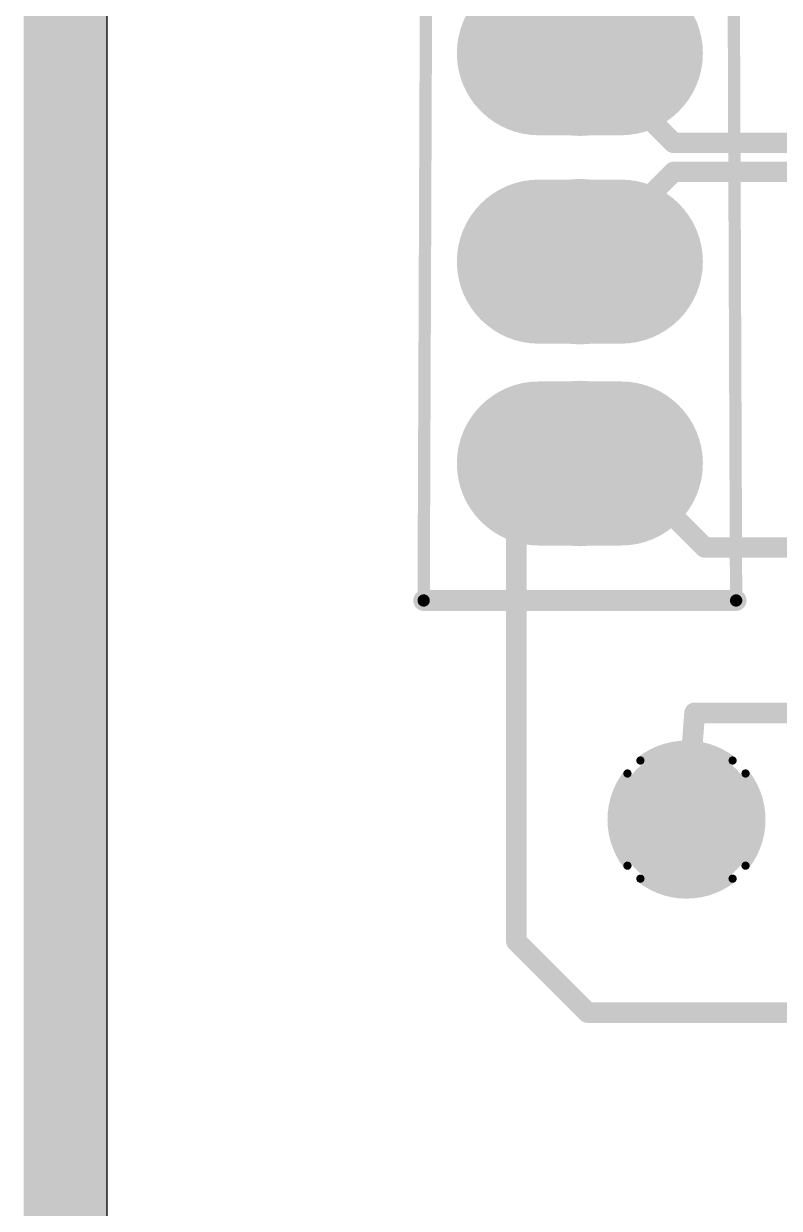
# Model space of a CAD drawing. Extents: x 87 to 200, y 48 to 111.
# Drawn here: x 87.19 to 96.41, y 73.85 to 88.28 of the extents above; entities that cross this region are included whole.
import ezdxf

# ---------------------------------------------------------------- set-up
doc = ezdxf.new("R2010")
doc.units = 0
doc.layers.get('0').update_dxf_attribs({"linetype": 'CONTINUOUS'})
for name, color, linetype in [('BOTTOMLAYER', 5, 'CONTINUOUS'), ('BOTTOMSOLDER', 6, 'CONTINUOUS'), ('INTERNALPLANE1', 76, 'CONTINUOUS'), ('INTERNALPLANE2', 16, 'CONTINUOUS'), ('MULTILAYER', 9, 'CONTINUOUS'), ('PADHOLELAYER', 156, 'CONTINUOUS'), ('TOPLAYER', 1, 'CONTINUOUS'), ('TOPOVERLAY', 2, 'CONTINUOUS'), ('TOPSOLDER', 216, 'CONTINUOUS'), ('VIAHOLELAYER', 16, 'CONTINUOUS')]:
    doc.layers.add(name, color=color, linetype=linetype)

# ---------------------------------------------------------------- blocks, each defined once
blk = doc.blocks.new('PLD_8_11')
at = {"layer": 'BOTTOMLAYER'}
h = blk.add_hatch(color=5, dxfattribs=at)
edge = h.paths.add_edge_path()
edge.add_arc((0, -0.5), 1, 180, 360)
edge.add_line((1, -0.5), (1, 0.5))
edge.add_arc((0, 0.5), 1, 0, 180)
edge.add_line((-1, 0.5), (-1, -0.5))
h = blk.add_hatch(color=5, dxfattribs=at)
edge = h.paths.add_edge_path()
edge.add_arc((2.54, -0.5), 1, 180, 360)
edge.add_line((3.54, -0.5), (3.54, 0.5))
edge.add_arc((2.54, 0.5), 1, 0, 180)
edge.add_line((1.54, 0.5), (1.54, -0.5))
h = blk.add_hatch(color=5, dxfattribs=at)
edge = h.paths.add_edge_path()
edge.add_arc((5, -0.5), 1, 180, 360)
edge.add_line((6, -0.5), (6, 0.5))
edge.add_arc((5, 0.5), 1, 0, 180)
edge.add_line((4, 0.5), (4, -0.5))
at = {"layer": 'BOTTOMSOLDER'}
h = blk.add_hatch(color=6, dxfattribs=at)
edge = h.paths.add_edge_path()
edge.add_arc((0, 0), 0.55, 0, 360)
h = blk.add_hatch(color=6, dxfattribs=at)
edge = h.paths.add_edge_path()
edge.add_arc((2.54, 0), 0.55, 0, 360)
h = blk.add_hatch(color=6, dxfattribs=at)
edge = h.paths.add_edge_path()
edge.add_arc((5, 0), 0.55, 0, 360)
at = {"layer": 'INTERNALPLANE1'}
h = blk.add_hatch(color=76, dxfattribs=at)
edge = h.paths.add_edge_path()
edge.add_arc((0, 0), 1.008, 0, 360)
h = blk.add_hatch(color=76, dxfattribs=at)
edge = h.paths.add_edge_path()
edge.add_arc((2.54, 0), 1.008, 0, 360)
h = blk.add_hatch(color=76, dxfattribs=at)
edge = h.paths.add_edge_path()
edge.add_arc((5, 0), 1.008, 0, 360)
at = {"layer": 'INTERNALPLANE2'}
h = blk.add_hatch(color=16, dxfattribs=at)
edge = h.paths.add_edge_path()
edge.add_arc((0, 0), 1.008, 0, 360)
h = blk.add_hatch(color=16, dxfattribs=at)
edge = h.paths.add_edge_path()
edge.add_arc((2.54, 0), 1.008, 0, 360)
h = blk.add_hatch(color=16, dxfattribs=at)
edge = h.paths.add_edge_path()
edge.add_arc((5, 0), 1.008, 0, 360)
at = {"layer": 'MULTILAYER'}
h = blk.add_hatch(color=9, dxfattribs=at)
edge = h.paths.add_edge_path()
edge.add_arc((0, -0.5), 1, 180, 360)
edge.add_line((1, -0.5), (1, 0.5))
edge.add_arc((0, 0.5), 1, 0, 180)
edge.add_line((-1, 0.5), (-1, -0.5))
h = blk.add_hatch(color=9, dxfattribs=at)
edge = h.paths.add_edge_path()
edge.add_arc((2.54, -0.5), 1, 180, 360)
edge.add_line((3.54, -0.5), (3.54, 0.5))
edge.add_arc((2.54, 0.5), 1, 0, 180)
edge.add_line((1.54, 0.5), (1.54, -0.5))
h = blk.add_hatch(color=9, dxfattribs=at)
edge = h.paths.add_edge_path()
edge.add_arc((5, -0.5), 1, 180, 360)
edge.add_line((6, -0.5), (6, 0.5))
edge.add_arc((5, 0.5), 1, 0, 180)
edge.add_line((4, 0.5), (4, -0.5))
at = {"layer": 'PADHOLELAYER'}
h = blk.add_hatch(color=156, dxfattribs=at)
edge = h.paths.add_edge_path()
edge.add_arc((0, 0), 0.5, 0, 360)
h = blk.add_hatch(color=156, dxfattribs=at)
edge = h.paths.add_edge_path()
edge.add_arc((2.54, 0), 0.5, 0, 360)
h = blk.add_hatch(color=156, dxfattribs=at)
edge = h.paths.add_edge_path()
edge.add_arc((5, 0), 0.5, 0, 360)
at = {"layer": 'TOPLAYER'}
h = blk.add_hatch(color=1, dxfattribs=at)
edge = h.paths.add_edge_path()
edge.add_arc((0, -0.5), 1, 180, 360)
edge.add_line((1, -0.5), (1, 0.5))
edge.add_arc((0, 0.5), 1, 0, 180)
edge.add_line((-1, 0.5), (-1, -0.5))
h = blk.add_hatch(color=1, dxfattribs=at)
edge = h.paths.add_edge_path()
edge.add_arc((2.54, -0.5), 1, 180, 360)
edge.add_line((3.54, -0.5), (3.54, 0.5))
edge.add_arc((2.54, 0.5), 1, 0, 180)
edge.add_line((1.54, 0.5), (1.54, -0.5))
h = blk.add_hatch(color=1, dxfattribs=at)
edge = h.paths.add_edge_path()
edge.add_arc((5, -0.5), 1, 180, 360)
edge.add_line((6, -0.5), (6, 0.5))
edge.add_arc((5, 0.5), 1, 0, 180)
edge.add_line((4, 0.5), (4, -0.5))
at = {"layer": 'TOPSOLDER'}
h = blk.add_hatch(color=216, dxfattribs=at)
edge = h.paths.add_edge_path()
edge.add_arc((0, 0), 0.55, 0, 360)
h = blk.add_hatch(color=216, dxfattribs=at)
edge = h.paths.add_edge_path()
edge.add_arc((2.54, 0), 0.55, 0, 360)
h = blk.add_hatch(color=216, dxfattribs=at)
edge = h.paths.add_edge_path()
edge.add_arc((5, 0), 0.55, 0, 360)
at = {"layer": 'TOPOVERLAY'}
for points, const_width in [([(6.67, -1.905), (6.67, 1.905)], 0.254), ([(-14.05, 1.825), (6.67, 1.905)], 0.15), ([(6.67, -1.905), (-14.05, -1.825)], 0.15)]:
    blk.add_lwpolyline(points, dxfattribs=dict(at, const_width=const_width))
for points, const_width in [([(6.606, 1.905, 1), (6.733, 1.905, 1)], 0.127), ([(6.632, 1.905, 1), (6.707, 1.905, 1)], 0.075), ([(6.606, -1.905, 1), (6.733, -1.905, 1)], 0.127), ([(6.632, -1.905, 1), (6.707, -1.905, 1)], 0.075)]:
    blk.add_lwpolyline(points, format="xyb", close=True, dxfattribs=dict(at, const_width=const_width))

msp = doc.modelspace()

# ---------------------------------------------------------------- hatches: boundary and pattern name
at = {"layer": 'BOTTOMLAYER'}
h = msp.add_hatch(color=5, dxfattribs=at)
edge = h.paths.add_edge_path()
edge.add_arc((95.274, 78.584), 0.635, 0, 360)
at = {"layer": 'BOTTOMSOLDER'}
h = msp.add_hatch(color=6, dxfattribs=at)
edge = h.paths.add_edge_path()
edge.add_arc((95.274, 78.584), 0.406, 0, 360)
at = {"layer": 'INTERNALPLANE1'}
h = msp.add_hatch(color=76, dxfattribs=at)
edge = h.paths.add_edge_path()
edge.add_arc((95.274, 78.584), 0.864, 0, 360)
at = {"layer": 'TOPLAYER'}
h = msp.add_hatch(color=1, dxfattribs=at)
edge = h.paths.add_edge_path()
edge.add_arc((95.274, 78.584), 0.635, 0, 360)
at = {"layer": 'TOPSOLDER'}
h = msp.add_hatch(color=216, dxfattribs=at)
edge = h.paths.add_edge_path()
edge.add_arc((95.274, 78.584), 0.406, 0, 360)
at = {"layer": 'VIAHOLELAYER'}
h = msp.add_hatch(color=16, dxfattribs=at)
edge = h.paths.add_edge_path()
edge.add_arc((95.274, 78.584), 0.356, 0, 360)

# ---------------------------------------------------------------- linework, layer by layer
at = {"layer": 'BOTTOMLAYER', "const_width": 0.25}
for points in [[(93.2, 82.15), (93.974, 82.924)], [(93.2, 77.1), (93.2, 82.15)], [(93.2, 77.1), (94.068, 76.232)], [(94.068, 76.232), (99.168, 76.232)]]:
    msp.add_lwpolyline(points, dxfattribs=at)
at = {"layer": 'BOTTOMLAYER', "const_width": 0.125}
for points in [[(93.912, 82.924, 1), (94.036, 82.924, 1)], [(93.137, 82.15, 1), (93.262, 82.15, 1)], [(93.137, 82.15, 1), (93.262, 82.15, 1)], [(93.137, 77.1, 1), (93.262, 77.1, 1)], [(93.137, 77.1, 1), (93.262, 77.1, 1)], [(94.006, 76.232, 1), (94.131, 76.232, 1)], [(94.006, 76.232, 1), (94.131, 76.232, 1)]]:
    msp.add_lwpolyline(points, format="xyb", close=True, dxfattribs=at)
at = {"layer": 'INTERNALPLANE1'}
msp.add_line((88.21, 48.91), (88.21, 110.39), dxfattribs=at)
at = {"layer": 'INTERNALPLANE1', "const_width": 1.016}
msp.add_lwpolyline([(87.7, 48.4), (87.7, 110.9)], dxfattribs=at)
at = {"layer": 'INTERNALPLANE2'}
msp.add_line((88.21, 48.91), (88.21, 110.39), dxfattribs=at)
at = {"layer": 'INTERNALPLANE2', "const_width": 1.016}
msp.add_lwpolyline([(87.7, 48.4), (87.7, 110.9)], dxfattribs=at)
at = {"layer": 'INTERNALPLANE2', "const_width": 0.1}
for points in [[(94.712, 79.304, -0.344328), (95.836, 79.304)], [(94.554, 78.022, -0.344328), (94.554, 79.146)], [(95.994, 79.146, -0.344328), (95.994, 78.022)], [(95.836, 77.864, -0.344328), (94.712, 77.864)]]:
    msp.add_lwpolyline(points, format="xyb", dxfattribs=at)
at = {"layer": 'INTERNALPLANE2', "const_width": 0.05}
for points in [[(94.687, 79.304, 1), (94.737, 79.304, 1)], [(95.811, 79.304, 1), (95.861, 79.304, 1)], [(94.529, 79.146, 1), (94.579, 79.146, 1)], [(95.969, 79.146, 1), (96.019, 79.146, 1)], [(94.529, 78.022, 1), (94.579, 78.022, 1)], [(95.969, 78.022, 1), (96.019, 78.022, 1)], [(94.687, 77.864, 1), (94.737, 77.864, 1)], [(95.811, 77.864, 1), (95.861, 77.864, 1)]]:
    msp.add_lwpolyline(points, format="xyb", close=True, dxfattribs=at)
at = {"layer": 'TOPLAYER'}
for points, const_width in [([(93.974, 87.924), (94.023, 87.924)], 0.248), ([(94.023, 87.924), (95.116, 86.831)], 0.248), ([(95.116, 86.831), (98.788, 86.831)], 0.248), ([(94.023, 85.384), (95.116, 86.477)], 0.248), ([(95.116, 86.477), (98.934, 86.477)], 0.248), ([(93.828, 85.384), (93.974, 85.384)], 0.248), ([(93.974, 85.384), (94.023, 85.384)], 0.248), ([(93.974, 82.924), (94.214, 82.684)], 0.254), ([(93.974, 82.924), (94.474, 82.924)], 0.25), ([(94.474, 82.924), (95.498, 81.9)], 0.25), ([(95.498, 81.9), (105.9, 81.9)], 0.25), ([(95.274, 78.584), (95.374, 79.884)], 0.254), ([(95.374, 79.884), (97.324, 79.884)], 0.254)]:
    msp.add_lwpolyline(points, dxfattribs=dict(at, const_width=const_width))
for points, const_width in [([(93.912, 87.924, 1), (94.036, 87.924, 1)], 0.124), ([(93.961, 87.924, 1), (94.085, 87.924, 1)], 0.124), ([(93.961, 87.924, 1), (94.085, 87.924, 1)], 0.124), ([(95.054, 86.831, 1), (95.178, 86.831, 1)], 0.124), ([(95.054, 86.831, 1), (95.178, 86.831, 1)], 0.124), ([(95.054, 86.477, 1), (95.178, 86.477, 1)], 0.124), ([(95.054, 86.477, 1), (95.178, 86.477, 1)], 0.124), ([(93.766, 85.384, 1), (93.89, 85.384, 1)], 0.124), ([(93.912, 85.384, 1), (94.036, 85.384, 1)], 0.124), ([(93.912, 85.384, 1), (94.036, 85.384, 1)], 0.124), ([(93.961, 85.384, 1), (94.085, 85.384, 1)], 0.124), ([(93.961, 85.384, 1), (94.085, 85.384, 1)], 0.124), ([(93.911, 82.924, 1), (94.038, 82.924, 1)], 0.127), ([(93.912, 82.924, 1), (94.036, 82.924, 1)], 0.125), ([(94.412, 82.924, 1), (94.536, 82.924, 1)], 0.125), ([(94.412, 82.924, 1), (94.536, 82.924, 1)], 0.125), ([(94.151, 82.684, 1), (94.278, 82.684, 1)], 0.127), ([(95.435, 81.9, 1), (95.56, 81.9, 1)], 0.125), ([(95.435, 81.9, 1), (95.56, 81.9, 1)], 0.125), ([(95.311, 79.884, 1), (95.438, 79.884, 1)], 0.127), ([(95.311, 79.884, 1), (95.438, 79.884, 1)], 0.127), ([(95.211, 78.584, 1), (95.338, 78.584, 1)], 0.127)]:
    msp.add_lwpolyline(points, format="xyb", close=True, dxfattribs=dict(at, const_width=const_width))

# ---------------------------------------------------------------- block references
at = {"rotation": 270}
msp.add_blockref('PLD_8_11', (93.974, 87.924), dxfattribs=at)

doc.saveas('drawing.dxf')
